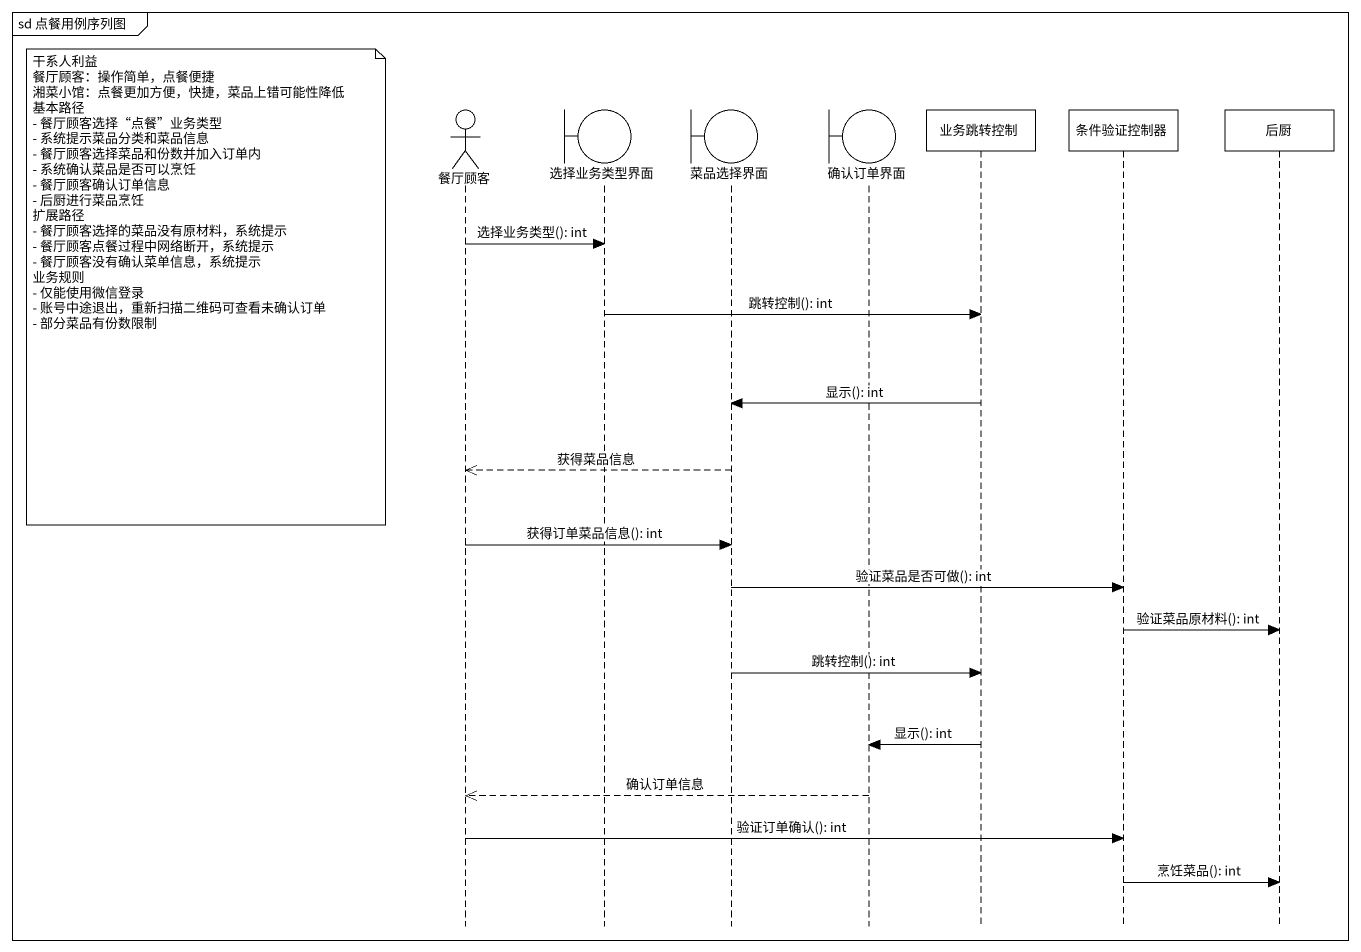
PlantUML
@startuml
mainframe sd 点餐用例序列图
hide footbox
actor 餐厅顾客
boundary 选择业务类型界面
boundary 菜品选择界面
boundary 确认订单界面
participant 业务跳转控制
participant 条件验证控制器
participant 后厨

餐厅顾客 -> 选择业务类型界面 : 选择业务类型(): int
note left of 餐厅顾客
  干系人利益
  餐厅顾客：操作简单，点餐便捷
  湘菜小馆：点餐更加方便，快捷，菜品上错可能性降低
  基本路径
  - 餐厅顾客选择“点餐”业务类型
  - 系统提示菜品分类和菜品信息
  - 餐厅顾客选择菜品和份数并加入订单内
  - 系统确认菜品是否可以烹饪
  - 餐厅顾客确认订单信息
  - 后厨进行菜品烹饪
  扩展路径
  - 餐厅顾客选择的菜品没有原材料，系统提示
  - 餐厅顾客点餐过程中网络断开，系统提示
  - 餐厅顾客没有确认菜单信息，系统提示
  业务规则
  - 仅能使用微信登录
  - 账号中途退出，重新扫描二维码可查看未确认订单
  - 部分菜品有份数限制
end note
选择业务类型界面 -> 业务跳转控制 : 跳转控制(): int
业务跳转控制 -> 菜品选择界面 : 显示(): int
菜品选择界面 -->> 餐厅顾客 : 获得菜品信息
餐厅顾客 -> 菜品选择界面 : 获得订单菜品信息(): int
菜品选择界面 -> 条件验证控制器 : 验证菜品是否可做(): int
条件验证控制器 -> 后厨 : 验证菜品原材料(): int
菜品选择界面 -> 业务跳转控制 : 跳转控制(): int
业务跳转控制 -> 确认订单界面 : 显示(): int
确认订单界面 -->> 餐厅顾客 : 确认订单信息
餐厅顾客 -> 条件验证控制器 : 验证订单确认(): int
条件验证控制器 -> 后厨 : 烹饪菜品(): int
@enduml
